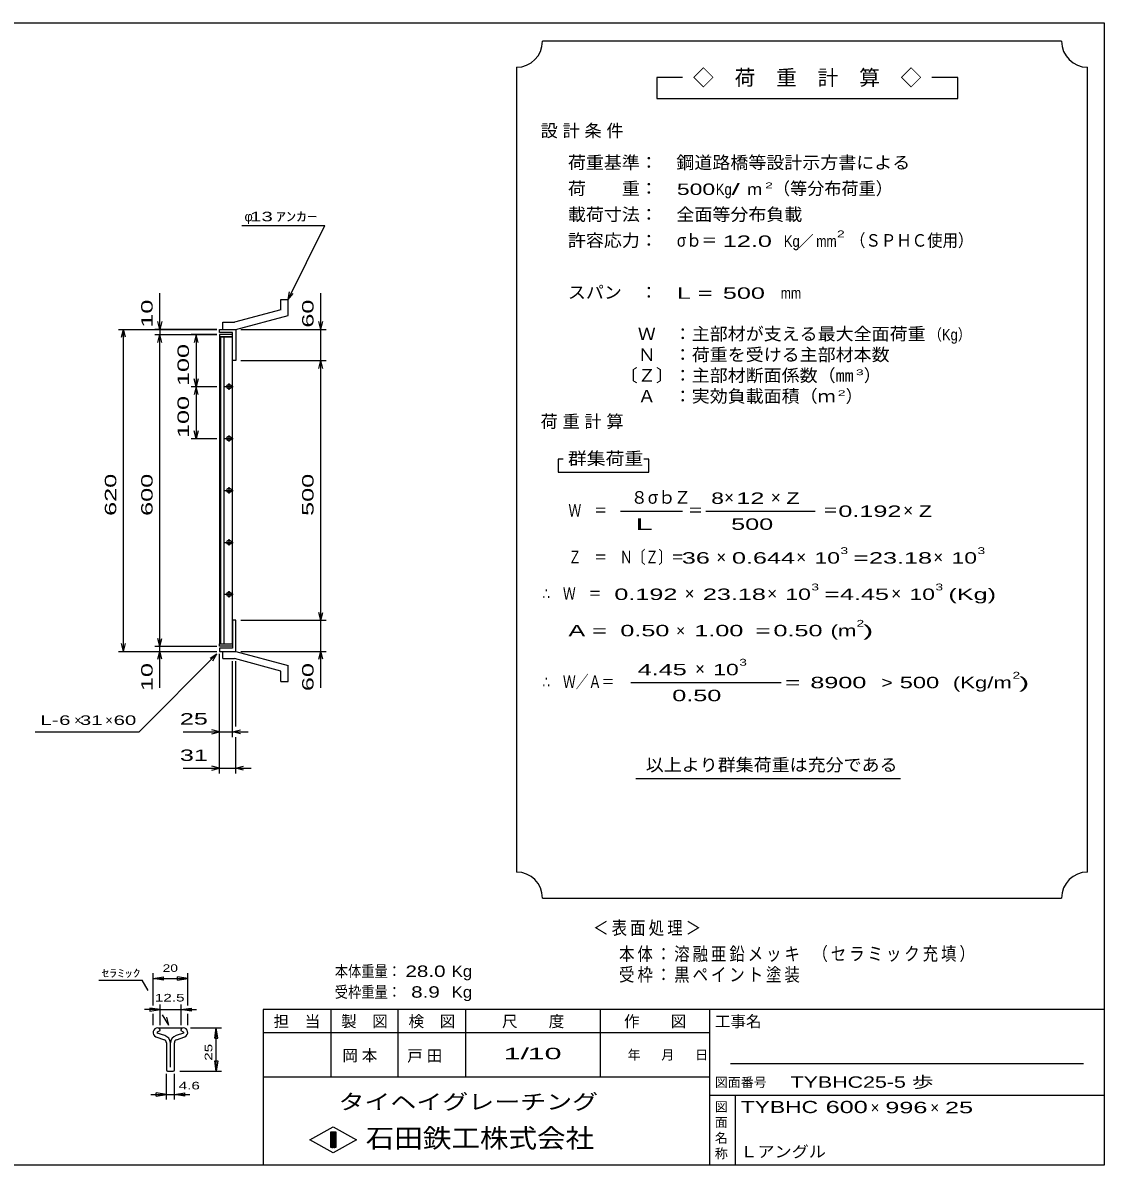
# Model space of a CAD drawing. Units: millimetres, scale not verified. Extents: x -1820 to 1724, y -1285 to 1059.
# Drawn here: x -359 to 1724, y -1141 to 1059 of the extents above; entities that cross this region are included whole.
import ezdxf
from ezdxf.enums import TextEntityAlignment as Align

# ---------------------------------------------------------------- set-up
doc = ezdxf.new("R2010")
doc.units = ezdxf.units.MM
doc.header["$LTSCALE"] = 10
for name, color, linetype, lineweight in [('0_2', 150, 'Continuous', 25), ('16', 3, 'Continuous', 25), ('19', 6, 'Continuous', 25), ('22', 2, 'Continuous', 25), ('32', 4, 'Continuous', 25)]:
    doc.layers.add(name, color=color, linetype=linetype, lineweight=lineweight)
doc.styles.add('ベクトル', font='')
doc.styles.get('ベクトル').set_extended_font_data('ベクトル')

msp = doc.modelspace()

# ---------------------------------------------------------------- linework, layer by layer
at = {"layer": '0_2'}
for p, q in [((-1736, 1059), (1724, 1059)), ((1724, 1059), (1724, -1141)), ((1724, -841), (104, -841)), ((104, -841), (104, -1141)), ((234, -841), (234, -971)), ((364, -971), (364, -841)), ((494, -841), (494, -971)), ((754, -971), (754, -841)), ((964, -841), (964, -1141)), ((964, -886), (104, -886)), ((1684, -946), (1004, -946)), ((104, -971), (964, -971)), ((964, -1006), (1724, -1006)), ((1014, -1141), (1014, -1006)), ((194, -1092), (239, -1067)), ((234, -1077), (244, -1077)), ((234, -1107), (234, -1077)), ((234, -1077), (236, -1077)), ((236, -1077), (236, -1107)), ((238, -1107), (238, -1077)), ((238, -1077), (240, -1077)), ((239, -1067), (284, -1092)), ((240, -1077), (240, -1107)), ((242, -1107), (242, -1077)), ((242, -1077), (244, -1077)), ((244, -1077), (244, -1107)), ((244, -1077), (244, -1107)), ((239, -1117), (194, -1092)), ((284, -1092), (239, -1117)), ((244, -1107), (234, -1107)), ((236, -1107), (238, -1107)), ((240, -1107), (242, -1107)), ((1724, -1141), (-1736, -1141))]:
    msp.add_line(p, q, dxfattribs=at)
at = {"layer": '16'}
for p, q in [((45, 458.5), (20, 458.5)), ((20, 458.5), (20, 454)), ((20, 454), (45, 454)), ((20, 454), (20, -137)), ((45, 454), (20, 454)), ((22, 454), (22, -137)), ((29, -137), (29, 454)), ((45, 454), (45, 458.5)), ((45, -137), (45, 454)), ((30, 358.5), (46, 358.5)), ((40, 361.5), (36, 361.5)), ((36, 355.5), (40, 355.5)), ((38, 364.5), (38, 352.5)), ((38, 264.5), (38, 252.5)), ((30, 258.5), (46, 258.5)), ((40, 261.5), (36, 261.5)), ((36, 255.5), (40, 255.5)), ((30, 158.5), (46, 158.5)), ((40, 161.5), (36, 161.5)), ((36, 155.5), (40, 155.5)), ((38, 164.5), (38, 152.5)), ((30, 58.5), (46, 58.5)), ((40, 61.5), (36, 61.5)), ((36, 55.5), (40, 55.5)), ((38, 64.5), (38, 52.5)), ((30, -41.5), (46, -41.5)), ((40, -38.5), (36, -38.5)), ((38, -35.5), (38, -47.5)), ((36, -44.5), (40, -44.5)), ((20, -137), (45, -137)), ((20, -141.5), (20, -137)), ((20, -137), (45, -137)), ((45, -141.5), (20, -141.5)), ((45, -137), (45, -141.5))]:
    msp.add_line(p, q, dxfattribs=at)
for centre, radius, start, end in [((36, 358.5), 3, 90, 270), ((38, 358.5), 4, 46.6, 133.4), ((38, 358.5), 4, 226.6, 313.4), ((40, 358.5), 3, 270, 90), ((36, 258.5), 3, 90, 270), ((38, 258.5), 4, 46.6, 133.4), ((38, 258.5), 4, 226.6, 313.4), ((40, 258.5), 3, 270, 90), ((36, 158.5), 3, 90, 270), ((38, 158.5), 4, 46.6, 133.4), ((38, 158.5), 4, 226.6, 313.4), ((40, 158.5), 3, 270, 90), ((36, 58.5), 3, 90, 270), ((38, 58.5), 4, 46.6, 133.4), ((38, 58.5), 4, 226.6, 313.4), ((40, 58.5), 3, 270, 90), ((36, -41.5), 3, 90, 270), ((38, -41.5), 4, 46.6, 133.4), ((40, -41.5), 3, 270, 90), ((38, -41.5), 4, 226.6, 313.4)]:
    msp.add_arc(centre, radius, start, end, dxfattribs=at)
at = {"layer": '19'}
for p, q in [((138, 506.5), (49, 482.5)), ((138, 526.5), (152, 526.5)), ((138, 506.5), (138, 526.5)), ((152, 495.5), (152, 526.5)), ((51, 468.5), (152, 495.5)), ((20, 462.5), (20, 468.5)), ((20, 468.5), (50, 468.5)), ((45, 462.5), (20, 462.5)), ((26, 482.5), (49, 482.5)), ((26, 468.5), (26, 482.5)), ((26, 468.5), (51, 468.5)), ((45, 408.5), (45, 462.5)), ((50, 468.5), (51, 467.5)), ((51, 467.5), (51, 408.5)), ((51, 408.5), (45, 408.5)), ((51, -91.5), (45, -91.5)), ((45, -91.5), (45, -145.5)), ((51, -150.5), (51, -91.5)), ((20, -145.5), (20, -151.5)), ((45, -145.5), (20, -145.5)), ((20, -151.5), (50, -151.5)), ((26, -151.5), (51, -151.5)), ((26, -165.5), (26, -151.5)), ((50, -151.5), (51, -150.5)), ((51, -151.5), (152, -178.5)), ((26, -165.5), (49, -165.5)), ((138, -189.5), (49, -165.5)), ((138, -209.5), (138, -189.5)), ((152, -209.5), (152, -178.5)), ((138, -209.5), (152, -209.5))]:
    msp.add_line(p, q, dxfattribs=at)
at = {"layer": '22', "color": 4}
for p, q in [((1642, 1023.5), (642, 1023.5)), ((592, 973.5), (592, -576.5)), ((1692, -576.5), (1692, 973.5)), ((912, 953.5), (862, 953.5)), ((862, 953.5), (862, 913.5)), ((1442, 953.5), (1392, 953.5)), ((1442, 913.5), (1442, 953.5)), ((862, 913.5), (1442, 913.5)), ((63, 668.5), (223, 668.5)), ((152, 526.5), (223, 668.5)), ((-95, 468.5), (-95, 538.5)), ((152, 526.5), (155, 541.1)), ((152, 526.5), (162, 537.5)), ((215, 468.5), (215, 538.5)), ((-175, 468.5), (15, 468.5)), ((-169, 453.5), (-165, 468.5)), ((-161, 453.5), (-165, 468.5)), ((-165, -151.5), (-165, 468.5)), ((15, 468.5), (-105, 468.5)), ((-95, 468.5), (-99, 483.5)), ((-91, 483.5), (-95, 468.5)), ((-95, 468.5), (-95, 458.5)), ((61, 468.5), (225, 468.5)), ((215, 468.5), (211, 483.5)), ((215, 468.5), (219, 483.5)), ((215, 408.5), (215, 468.5)), ((-105, 458.5), (15, 458.5)), ((-99, 443.5), (-95, 458.5)), ((-91, 443.5), (-95, 458.5)), ((-95, -141.5), (-95, 458.5)), ((15, 458.5), (-35, 458.5)), ((-25, 458.5), (-29, 443.5)), ((-21, 443.5), (-25, 458.5)), ((-25, 458.5), (-25, 358.5)), ((61, 408.5), (225, 408.5)), ((211, 393.5), (215, 408.5)), ((219, 393.5), (215, 408.5)), ((215, -91.5), (215, 408.5)), ((-35, 358.5), (15, 358.5)), ((-25, 358.5), (-29, 373.5)), ((-25, 358.5), (-29, 343.5)), ((-21, 373.5), (-25, 358.5)), ((-21, 343.5), (-25, 358.5)), ((-25, 358.5), (-25, 258.5)), ((-25, 258.5), (-29, 273.5)), ((-21, 273.5), (-25, 258.5)), ((-35, 258.5), (15, 258.5)), ((682, 218.5), (672, 218.5)), ((672, 218.5), (672, 193.5)), ((847, 218.5), (837, 218.5)), ((847, 193.5), (847, 218.5)), ((672, 193.5), (847, 193.5)), ((792, 118.5), (912, 118.5)), ((957, 118.5), (1167, 118.5)), ((215, -91.5), (211, -76.5)), ((215, -91.5), (219, -76.5)), ((61, -91.5), (225, -91.5)), ((215, -151.5), (215, -91.5)), ((-95, -141.5), (-99, -126.5)), ((-95, -141.5), (-91, -126.5)), ((-175, -151.5), (15, -151.5)), ((-165, -151.5), (-169, -136.5)), ((-165, -151.5), (-161, -136.5)), ((-105, -141.5), (15, -141.5)), ((-105, -151.5), (15, -151.5)), ((-99, -166.5), (-95, -151.5)), ((-95, -151.5), (-95, -141.5)), ((-91, -166.5), (-95, -151.5)), ((-95, -221.5), (-95, -151.5)), ((61, -151.5), (225, -151.5)), ((211, -166.5), (215, -151.5)), ((219, -166.5), (215, -151.5)), ((215, -221.5), (215, -151.5)), ((-135, -306.5), (15, -156.5)), ((2, -164.5), (15, -156.5)), ((7, -169.5), (15, -156.5)), ((20, -316.5), (20, -156.5)), ((20, -386.5), (20, -156.5)), ((45, -316.5), (45, -170.5)), ((51, -296.5), (51, -170.5)), ((812, -211.5), (1102, -211.5)), ((-335, -306.5), (-135, -306.5)), ((-50, -306.5), (20, -306.5)), ((20, -306.5), (5, -302.5)), ((5, -310.5), (20, -306.5)), ((20, -306.5), (45, -306.5)), ((45, -306.5), (60, -302.5)), ((60, -310.5), (45, -306.5)), ((45, -306.5), (75, -306.5)), ((51, -386.5), (51, -316.5)), ((20, -376.5), (5, -372.5)), ((51, -376.5), (66, -372.5)), ((-50, -376.5), (20, -376.5)), ((5, -380.5), (20, -376.5)), ((20, -376.5), (51, -376.5)), ((66, -380.5), (51, -376.5)), ((51, -376.5), (81, -376.5)), ((822, -396.5), (1332, -396.5)), ((642, -626.5), (1642, -626.5))]:
    msp.add_line(p, q, dxfattribs=at)
for centre, start, end in [((592, 1023.5), 270, 0), ((1692, 1023.5), 180, 270), ((592, -626.5), 0, 90), ((1692, -626.5), 90, 180)]:
    msp.add_arc(centre, 50, start, end, dxfattribs=at)
at = {"layer": '32'}
for p, q in [((-212.33, -784.5), (-129, -784.5)), ((-117.33, -804.5), (-129, -784.5)), ((-108, -833.5), (-108, -771.5)), ((-108, -781.5), (-88, -778.5)), ((-88, -784.5), (-108, -781.5)), ((-108, -781.5), (-41.33, -781.5)), ((-88, -784.5), (-88, -778.5)), ((-41.33, -781.5), (-61.33, -778.5)), ((-61.33, -784.5), (-61.33, -778.5)), ((-61.33, -784.5), (-41.33, -781.5)), ((-41.33, -833.5), (-41.33, -771.5)), ((-94.67, -871.5), (-94.67, -831.5)), ((-54.67, -831.5), (-54.67, -871.5)), ((-94.67, -841.5), (-124.67, -841.5)), ((-94.67, -841.5), (-114.67, -838.5)), ((-114.67, -838.5), (-114.67, -844.5)), ((-114.67, -844.5), (-94.67, -841.5)), ((-108, -871.5), (-108, -849.5)), ((-94.67, -841.5), (-54.67, -841.5)), ((-78, -871.5), (-89.67, -851.5)), ((-78, -871.5), (-81.67, -855.83)), ((-54.67, -841.5), (-34.67, -838.5)), ((-34.67, -844.5), (-54.67, -841.5)), ((-54.67, -841.5), (-24.67, -841.5)), ((-41.33, -871.5), (-41.33, -849.5)), ((-34.67, -838.5), (-34.67, -844.5)), ((-97.7, -876.5), (-50.87, -876.5)), ((-36.33, -876.5), (23.67, -876.5)), ((10.67, -896.5), (13.67, -876.5)), ((16.67, -896.5), (13.67, -876.5)), ((13.67, -959.83), (13.67, -876.5)), ((-102.6, -893.76), (-86.36, -899.46)), ((-85.66, -891.59), (-100.06, -886.53)), ((-99.53, -884.21), (-94.73, -881.88)), ((-94.73, -881.88), (-94.73, -881.11)), ((-49.34, -886.53), (-63.74, -891.59)), ((-63.04, -899.46), (-46.81, -893.76)), ((-54.67, -881.11), (-54.67, -881.88)), ((-54.67, -881.88), (-49.87, -884.21)), ((10.67, -896.5), (16.67, -896.5)), ((-82.37, -905.14), (-82.37, -957.54)), ((-74.67, -952.2), (-74.67, -905.3)), ((-67.03, -957.54), (-67.03, -905.14)), ((13.67, -959.83), (10.67, -939.83)), ((10.67, -939.83), (16.67, -939.83)), ((16.67, -939.83), (13.67, -959.83)), ((-82.33, -1014.83), (-82.33, -964.83)), ((-80.03, -959.87), (-69.37, -959.87)), ((-67, -1014.83), (-67, -964.83)), ((-56.33, -959.83), (23.67, -959.83)), ((-112.33, -1004.83), (-82.33, -1004.83)), ((-82.33, -1004.83), (-102.33, -1001.83)), ((-102.33, -1007.83), (-102.33, -1001.83)), ((-102.33, -1007.83), (-82.33, -1004.83)), ((-82.33, -1004.83), (-67, -1004.83)), ((-67, -1004.83), (-47, -1001.83)), ((-47, -1007.83), (-67, -1004.83)), ((-67, -1004.83), (-37, -1004.83)), ((-47, -1007.83), (-47, -1001.83))]:
    msp.add_line(p, q, dxfattribs=at)
for centre, radius, start, end in [((-99.03, -885.5), 9, 90.98, 246.68), ((-99.56, -881.32), 4.83, 2.5, 85.55), ((-49.84, -881.32), 4.83, 94.45, 177.5), ((-50.37, -885.5), 9, 293.32, 89.02002), ((-98.98, -885.55), 1.47, 111.91, 222.33), ((-88.36, -905.13), 6, 0, 70.58), ((-89.97, -906.31), 15.33, 3.78, 73.7), ((-59.44, -906.31), 15.33, 106.3, 176.22), ((-61.04, -905.13), 6, 109.42, 180), ((-50.42, -885.55), 1.47, 317.67, 68.08999), ((-80.03, -957.54), 2.33, 180, 270), ((-69.37, -957.54), 2.33, 270, 0)]:
    msp.add_arc(centre, radius, start, end, dxfattribs=at)

# ---------------------------------------------------------------- texts
at = {"layer": '0_2', "style": 'ベクトル'}
for s, height, p in [('担\u3000当', 21.99, (124, -864)), ('製\u3000図', 21.99, (254, -864)), ('検\u3000図', 21.99, (384, -864)), ('尺\u3000\u3000度', 21.99, (564, -864)), ('作\u3000\u3000図', 21.99, (799, -864)), ('工事名', 21.99, (974, -864)), ('年', 18.33, (806, -928.5)), ('月', 18.33, (871, -928.5)), ('日', 18.33, (936, -928.5)), ('図面番号', 18.33, (974, -981.5)), ('図', 18.33, (974, -1028.5)), ('面', 18.33, (974, -1058.5)), ('名', 18.33, (974, -1088.5)), ('称', 18.33, (974, -1118.5))]:
    msp.add_text(s, height=height, dxfattribs=at).set_placement(p, align=Align.MIDDLE_LEFT)
at = {"layer": '0_2', "color": 222, "style": 'ベクトル'}
for s, height, width, p in [('タイヘイグレーチング', 29.33, 1.25, (249, -1019)), ('石田鉄工株式会社', 36.66, 1.1, (301.5, -1089))]:
    msp.add_text(s, height=height, dxfattribs=dict(at, width=width)).set_placement(p, align=Align.MIDDLE_LEFT)
at = {"layer": '22', "style": 'ベクトル'}
for s, height, p in [('◇\u3000荷\u3000重\u3000計\u3000算\u3000◇', 29.33, (932, 953.5)), ('（等分布荷重）', 24.19, (1086, 740)), ('φ', 18.33, (68, 686)), ('／', 21.99, (1134.5, 638.5)), ('）', 24.19, (1261, 380)), ('）', 24.19, (1226, 340)), ('８', 24.19, (812, 145)), ('σｂ', 24.19, (845, 145)), ('Ｚ', 24.19, (895, 145)), ('×', 24.19, (992, 145)), ('×', 24.19, (1082, 145)), ('×', 24.19, (1337, 120)), ('×', 24.19, (977, 30)), ('×', 24.19, (1131, 30)), ('×', 24.19, (1395, 30)), ('×', 24.19, (916, -40)), ('×', 24.19, (1075, -40)), ('×', 24.19, (1314, -40)), ('×', 21.99, (899.5, -111.5)), ('×', 24.19, (936, -185)), ('×', 18.33, (-260, -284)), ('×', 18.33, (-200, -284)), ('×', 21.99, (1274, -1030)), ('×', 21.99, (1389, -1030))]:
    msp.add_text(s, height=height, dxfattribs=at).set_placement(p, align=Align.MIDDLE_LEFT)
for s, height, width, p in [('荷重基準：\u3000', 24.19, 1.05, (691, 790)), ('鋼道路橋等設計示方書による', 24.19, 1.05, (900, 790)), ('荷\u3000\u3000重：\u3000', 24.19, 1.05, (691, 740)), ('500', 21.99, 1.5, (901, 738.5)), ('Kg', 21.99, 0.85, (976, 738.5)), ('/', 21.99, 2, (1006, 738.5)), ('2', 11, 1.8, (1071, 746)), ('m', 21.99, 1.2, (1036, 738.5)), ('載荷寸法：\u3000', 24.19, 1.05, (691, 690)), ('全面等分布負載', 24.19, 1.05, (900, 690)), (' 13 ', 18.33, 1.6, (68, 686)), ('ｱﾝｶｰ', 18.33, 1.6, (128, 686)), ('許容応力：\u3000', 24.19, 1.05, (691, 640)), ('σｂ＝', 24.19, 0.9, (901, 640)), (' 12.0', 21.99, 1.65, (976, 638.5)), ('Kg', 21.99, 0.85, (1107, 638.5)), ('mm', 21.99, 0.8, (1169.5, 638.5)), ('2', 13.2, 1.5, (1209.5, 652.5)), ('（ＳＰＨＣ使用）', 24.19, 0.9, (1234.5, 640)), ('スパン\u3000：\u3000', 24.19, 1.05, (691, 540)), ('L =', 21.99, 1.65, (901, 538.5)), (' 500 ', 21.99, 1.65, (976, 538.5)), ('mm', 21.99, 0.8, (1101, 538.5)), ('\u3000Ｗ\u3000：主部材が支える最大全面荷重', 24.19, 1.05, (791, 460)), ('（Kg）', 21.99, 0.85, (1386, 458.5)), ('\u3000Ｎ\u3000：荷重を受ける主部材本数', 24.19, 1.05, (791, 420)), ('〔Ｚ〕：主部材断面係数（㎜', 24.19, 1.05, (791, 380)), ('3', 11, 1.8, (1246, 386)), ('\u3000Ａ\u3000：実効負載面積（ｍ', 24.19, 1.05, (791, 340)), ('2', 11, 1.8, (1211, 346)), ('群集荷重', 24.19, 1.1, (691, 220)), ('8', 21.99, 1.5, (967, 143.5)), (' 12 ', 21.99, 1.65, (1002, 143.5)), ('Z', 21.99, 1.4, (1112, 143.5)), ('Ｗ\u3000＝', 24.19, 0.75, (692, 120)), ('＝', 24.19, 0.9, (922, 120)), ('＝', 24.19, 0.9, (1182, 120)), ('0.192', 21.99, 1.65, (1212, 118.5)), ('Z', 21.99, 1.4, (1367, 118.5)), (' 500 ', 21.99, 1.65, (992, 93.5)), ('Ｚ\u3000＝\u3000Ｎ〔Ｚ〕＝', 24.19, 0.75, (692, 30)), ('3', 13.2, 1.5, (1216, 42.5)), ('3', 13.2, 1.5, (1480, 42.5)), (' 36 ', 21.99, 1.65, (897, 28.5)), ('0.644', 21.99, 1.65, (1007, 28.5)), ('10', 21.99, 1.5, (1166, 28.5)), ('=', 21.99, 1.7, (1241, 28.5)), ('23.18', 21.99, 1.65, (1271, 28.5)), ('10', 21.99, 1.5, (1430, 28.5)), ('3', 13.2, 1.5, (1160, -27.5)), ('3', 13.2, 1.5, (1399, -27.5)), ('∴\u3000Ｗ\u3000＝', 24.19, 0.75, (642, -40)), (' 0.192', 21.99, 1.65, (767, -41.5)), ('23.18', 21.99, 1.65, (951, -41.5)), ('10', 21.99, 1.5, (1110, -41.5)), ('=', 21.99, 1.7, (1185, -41.5)), ('4.45', 21.99, 1.65, (1215, -41.5)), ('10', 21.99, 1.5, (1349, -41.5)), ('(Kg)', 21.99, 1.65, (1424, -41.5)), ('A = ', 21.99, 1.65, (692, -111.5)), ('0.50', 21.99, 1.65, (792, -111.5)), ('1.00', 21.99, 1.65, (934.5, -111.5)), ('=', 21.99, 1.7, (1052, -111.5)), ('0.50', 21.99, 1.65, (1087, -111.5)), ('(m', 21.99, 1.45, (1197, -111.5)), ('2', 13.2, 1.5, (1247, -97.5)), (')', 21.99, 2, (1259.5, -111.5)), (' 4.45', 21.99, 1.65, (812, -186.5)), ('10', 21.99, 1.5, (971, -186.5)), ('3', 13.2, 1.5, (1021, -172.5)), ('∴\u3000Ｗ／Ａ＝', 24.19, 0.75, (642, -210)), ('2', 13.2, 1.5, (1547.5, -197.5)), ('=', 21.99, 1.7, (1109.5, -211.5)), (' 8900 ', 21.99, 1.65, (1144.5, -211.5)), ('>', 21.99, 1.3, (1294.5, -211.5)), (' 500 ', 21.99, 1.55, (1317.5, -211.5)), ('(Kg/m', 21.99, 1.45, (1432.5, -211.5)), (')', 21.99, 2, (1560, -211.5)), ('0.50', 21.99, 1.65, (892, -236.5)), ('L-', 18.33, 1.6, (-325, -284)), (' 6 ', 18.33, 1.6, (-300, -284)), (' 31 ', 18.33, 1.6, (-260, -284)), (' 60 ', 18.33, 1.6, (-195, -284)), (' 25 ', 21.99, 1.65, (-70, -281.5)), (' 31 ', 21.99, 1.65, (-70, -351.5)), ('以上より群集荷重は充分である', 24.19, 1.05, (841, -370)), ('本体重量：', 21.99, 0.85, (242, -767.5)), (' 28.0', 21.99, 1.35, (367, -767.5)), ('Kg', 21.99, 1.1, (467, -767.5)), ('受枠重量：', 21.99, 0.85, (242, -807.5)), ('  8.9', 21.99, 1.35, (367, -807.5)), ('Kg', 21.99, 1.1, (467, -807.5)), ('1/', 21.99, 2, (567, -926)), (' 10 ', 21.99, 2, (597, -926)), ('TYBHC25-5 歩', 21.99, 1.4, (1120, -981)), ('TYBHC', 23.46, 1.4, (1024, -1029)), (' 600 ', 23.46, 1.55, (1174, -1029)), (' 996 ', 21.99, 1.65, (1289, -1030)), (' 25 ', 21.99, 1.65, (1404, -1030)), ('Ｌアングル', 21.99, 1.1, (1023, -1115))]:
    msp.add_text(s, height=height, dxfattribs=dict(at, width=width)).set_placement(p, align=Align.MIDDLE_LEFT)
at = {"layer": '22', "style": 'ベクトル', "width": 1.65}
for s, p in [(' 10 ', (-120, 458.5)), (' 60 ', (190, 458.5)), (' 100 ', (-50, 346)), (' 100 ', (-50, 246)), (' 620 ', (-190, 96)), (' 600 ', (-120, 96)), (' 500 ', (190, 96)), (' 10 ', (-120, -241.5)), (' 60 ', (190, -241.5))]:
    msp.add_text(s, height=21.99, rotation=90, dxfattribs=at).set_placement(p, align=Align.MIDDLE_LEFT)
at = {"layer": '22', "attachment_point": 4, "style": 'ベクトル'}
for s, insert, char_height in [('\\T1.28;設計条件', (638.5, 850), 24.19), ('\\T1.28;荷重計算', (638.5, 290), 24.19), ('\\T1.5;\\W2;\\~L\\~', (797, 93.5), 21.99), ('\\T1.2;\\W0.85;＜表面処理＞', (739.5, -685.5), 25.66), ('\\T1.19;\\W0.85;本体：溶融亜鉛メッキ', (789.5, -735.5), 25.66), ('\\T1.19;\\W0.85;（セラミック充填）', (1162, -735.5), 25.66), ('\\T1.19;\\W0.85;受枠：黒ペイント塗装', (789.5, -775.5), 25.66), ('\\T1.25;岡本\u3000', (256.5, -931), 21.99), ('\\T1.25;戸田\u3000', (381.5, -931.5), 21.99)]:
    msp.add_mtext(s, dxfattribs=dict(at, insert=insert, char_height=char_height))
at = {"layer": '32', "color": 2, "style": 'ベクトル'}
for s, width, p in [('ｾﾗﾐｯｸ', 1.5, (-207.33, -771.5)), ('20', 1.35, (-89.67, -761.5)), ('12.5', 1.5, (-104.67, -818.5)), (' 4.6 ', 1.5, (-67, -987.83))]:
    msp.add_text(s, height=14.66, dxfattribs=dict(at, width=width)).set_placement(p, align=Align.MIDDLE_LEFT)
at = {"layer": '32', "color": 2, "style": 'ベクトル', "width": 1.5}
msp.add_text(' 25 ', height=14.66, rotation=90, dxfattribs=at).set_placement((-1.33, -948.17), align=Align.MIDDLE_LEFT)

doc.saveas('drawing.dxf')
